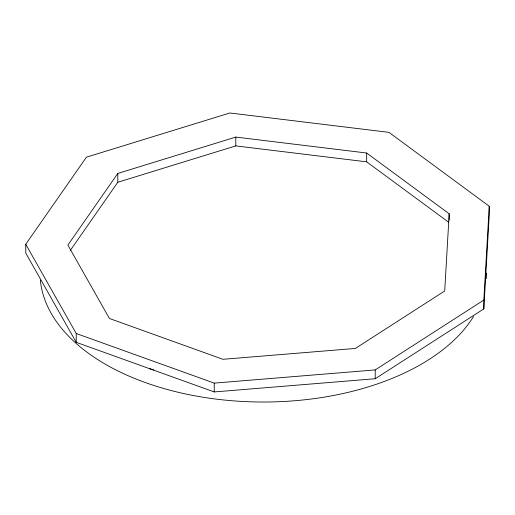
<?xml version="1.0" encoding="UTF-8"?>
<svg xmlns="http://www.w3.org/2000/svg" width="515" height="515" viewBox="0 0 515 515"><rect width="100%" height="100%" fill="white"/><g stroke="black" fill="none" stroke-linecap="round" stroke-linejoin="round"><path stroke-width="0.77" d="M449.177 213.796L444.715 290.975L355.369 348.443L222.944 359.303L109.412 318.482L67.883 245.082L117.8 173.439L235.799 137.08L366.667 153.019L449.177 213.796L449.177 220.214M483.823 308.878L483.823 300.058L489.25 206.238L388.954 132.361L229.864 112.985L86.423 157.178L25.75 244.265L25.75 253.09L76.226 342.321L214.246 391.941L375.216 378.737L483.823 308.878L489.25 215.064L489.25 206.238M70.175 250.612L117.8 182.259L117.8 173.439M25.75 244.265L76.226 333.501L214.246 383.121L375.216 369.912L483.823 300.058M117.8 182.259L235.799 145.899L366.667 161.839L448.533 222.145M375.216 369.912L375.216 378.737M366.667 153.019L366.667 161.839M235.799 137.08L235.799 145.899M214.246 383.121L214.246 391.941M76.226 333.501L76.226 342.321M473.555 316.506A223.285 128.911 0 0 1 231.171 400.676A223.285 128.911 0 0 1 40.357 280.128M486.591 273.105A223.285 128.911 0 0 1 486.392 278.564M153.85 370.027A223.285 128.911 0 0 1 149.286 368.502"/></g></svg>
